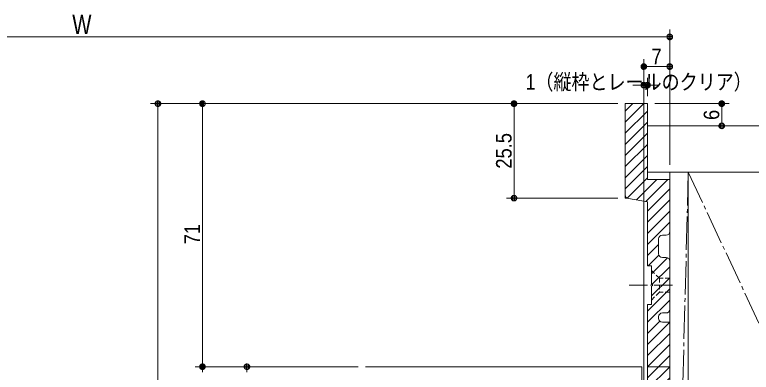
# Model space of a CAD drawing. Units: millimetres, scale not verified. Extents: x -606 to 606, y -304 to 304.
# Drawn here: x -193.4 to 5.2, y -85.5 to 11 of the extents above; entities that cross this region are included whole.
import ezdxf
from ezdxf.enums import TextEntityAlignment as Align

# ---------------------------------------------------------------- set-up
doc = ezdxf.new("R2010")
doc.units = ezdxf.units.MM
doc.header["$LTSCALE"] = 2
for name, pattern in [('CHAIN1', [8, 5, -1, 1, -1]), ('CHAIN2', [12, 9, -1, 1, -1]), ('DASHED1', [1.8, 1.2, -0.6])]:
    doc.linetypes.add(name, pattern=pattern)
for name, color, linetype, lineweight in [('0-0_3一般', 7, 'Continuous', 9), ('0-1_2寸法-1', 7, 'Continuous', 9), ('0-2_0', 7, 'Continuous', 9), ('0-5_2寸法-2', 7, 'Continuous', 9)]:
    doc.layers.add(name, color=color, linetype=linetype, lineweight=lineweight)
doc.styles.add('ＭＳ Ｐゴシック', font='')
doc.styles.get('ＭＳ Ｐゴシック').set_extended_font_data('MS PGothic')

# ---------------------------------------------------------------- blocks, each defined once
blk = doc.blocks.new('グループ-5')
at = {"layer": '0-0_3一般'}
for p, q in [((300, -30), (304, -26)), ((300, -36), (310, -26)), ((300, -42), (312, -30)), ((300, -48), (312, -36)), ((300, -54), (312, -42)), ((300, -60), (312, -48)), ((300, -66), (312, -54)), ((300, -72), (312, -60)), ((300.978, -77.022), (312, -66)), ((306, -78), (317, -67)), ((311.143, -78.857), (323, -67)), ((312, -84), (324, -72)), ((312, -90), (324, -78)), ((312, -96), (324, -84)), ((312, -102), (324, -90)), ((318, -99), (318, -107)), ((318, -99), (318, -107)), ((322, -97), (320, -97)), ((322, -97), (320, -97)), ((312, -108), (318, -102)), ((312.4, -113.6), (318.183, -107.817)), ((314.2, -117.8), (322.817, -109.183)), ((320, -109), (322, -109)), ((320, -109), (322, -109)), ((324, -111), (324, -137)), ((324, -111), (324, -137)), ((314.4, -123.6), (324, -114)), ((314.2, -129.8), (324, -120)), ((312, -138), (324, -126)), ((312, -144), (324, -132)), ((322, -139), (320, -139)), ((322, -139), (320, -139)), ((318, -141), (318, -142)), ((318, -141), (318, -142)), ((312, -150), (318.591, -143.409)), ((312, -156), (324, -144)), ((312, -162), (324, -150)), ((312, -168), (324, -156)), ((318, -168), (324, -162)), ((312, -174), (318, -168)), ((312, -180), (324, -168)), ((312, -186), (324, -174)), ((312, -192), (324, -180)), ((312, -198), (324, -186)), ((318, -194), (318, -195)), ((318, -194), (318, -195)), ((314.2, -201.8), (319.183, -196.817)), ((314.2, -207.8), (323.817, -198.183)), ((320, -197), (322, -197)), ((320, -197), (322, -197)), ((324, -199), (324, -225)), ((324, -199), (324, -225)), ((314.2, -213.8), (324, -204)), ((314.2, -219.8), (324, -210)), ((312, -228), (324, -216)), ((312, -234), (324, -222)), ((318, -229), (318, -266)), ((318, -229), (318, -266)), ((322, -227), (320, -227)), ((322, -227), (320, -227)), ((312, -240), (318, -234)), ((312, -246), (318, -240)), ((312, -252), (318, -246)), ((312, -258), (318, -252)), ((312, -264), (318, -258)), ((312, -270), (318, -264)), ((312, -276), (320, -268)), ((312, -282), (324, -270)), ((320, -268), (322, -268)), ((320, -268), (322, -268)), ((324, -270), (324, -296)), ((324, -270), (324, -296)), ((312, -288), (324, -276)), ((312, -294), (324, -282)), ((312, -300), (324, -288)), ((320, -298), (324, -294)), ((312, -306), (318, -300)), ((318, -300), (318, -371)), ((318, -300), (318, -371)), ((322, -298), (320, -298)), ((322, -298), (320, -298)), ((312, -312), (318, -306)), ((312, -318), (318, -312)), ((312, -324), (318, -318)), ((312, -330), (318, -324)), ((312, -336), (318, -330)), ((312, -342), (318, -336)), ((312, -348), (318, -342)), ((312, -354), (318, -348)), ((312, -360), (318, -354)), ((312, -366), (318, -360)), ((312, -372), (318, -366)), ((312.4, -377.6), (318.183, -371.817)), ((314.2, -381.8), (322.817, -373.183)), ((320, -373), (322, -373)), ((320, -373), (322, -373)), ((324, -375), (324, -401)), ((324, -375), (324, -401)), ((314.4, -387.6), (324, -378)), ((314.2, -393.8), (324, -384)), ((312, -402), (324, -390)), ((312, -408), (324, -396)), ((318, -405), (318, -416)), ((318, -405), (318, -416)), ((322, -403), (320, -403)), ((322, -403), (320, -403)), ((312, -414), (318, -408)), ((312, -420), (318, -414)), ((312, -426), (320, -418)), ((312, -432), (324, -420)), ((320, -418), (322, -418)), ((320, -418), (322, -418)), ((300, -450), (324, -426)), ((300, -456), (324, -432)), ((300, -444), (307.2, -436.8)), ((314, -448), (324, -438)), ((320, -448), (324, -444)), ((300, -462), (312, -450)), ((300, -468), (312, -456)), ((300, -474), (312, -462)), ((300, -480), (312, -468)), ((301, -485), (312, -474)), ((307, -485), (312, -480))]:
    blk.add_line(p, q, dxfattribs=at)
for points in [[(300, -75.306), (300, -26), (312, -26), (312, -67), (324, -67), (324, -95)], [(300, -75.306), (300, -26), (312, -26), (312, -67), (324, -67), (324, -95)], [(320, -144), (324, -144), (324, -168), (312, -168), (312, -134.4), (314.2, -134.4), (314.2, -124.6), (314.8, -124), (314.2, -123.4), (314.2, -113.6), (312, -113.6), (312, -79), (301.671, -77.279)], [(320, -144), (324, -144), (324, -168), (312, -168), (312, -134.4), (314.2, -134.4), (314.2, -124.6), (314.8, -124), (314.2, -123.4), (314.2, -113.6), (312, -113.6), (312, -79), (301.671, -77.279)], [(301.671, -437.721), (312, -436), (312, -398.4), (314.2, -398.4), (314.2, -388.6), (314.8, -388), (314.2, -387.4), (314.2, -377.6), (312, -377.6), (312, -222.4), (314.2, -222.4), (314.2, -212.6), (314.8, -212), (314.2, -211.4), (314.2, -201.6), (312, -201.6), (312, -168), (324, -168)], [(301.671, -437.721), (312, -436), (312, -398.4), (314.2, -398.4), (314.2, -388.6), (314.8, -388), (314.2, -387.4), (314.2, -377.6), (312, -377.6), (312, -222.4), (314.2, -222.4), (314.2, -212.6), (314.8, -212), (314.2, -211.4), (314.2, -201.6), (312, -201.6), (312, -168)], [(324, -168), (324, -192), (320, -192)], [(324, -168), (324, -192), (320, -192)], [(324, -420), (324, -448), (312, -448), (312, -485), (300, -485), (300, -439.694)], [(324, -420), (324, -448), (312, -448), (312, -485), (300, -485), (300, -439.694)]]:
    blk.add_lwpolyline(points, dxfattribs=at)
for centre, start, end in [((302, -75.306), 180, 260.53768), ((302, -75.306), 180, 260.53768), ((322, -95), 270, 0), ((322, -95), 270, 0), ((320, -99), 90, 180), ((320, -99), 90, 180), ((320, -107), 180, 270), ((320, -107), 180, 270), ((322, -111), 360, 90), ((322, -111), 0, 90), ((320, -141), 90, 180), ((320, -141), 90, 180), ((322, -137), 270, 0), ((322, -137), 270, 0), ((320, -142), 180, 270), ((320, -142), 180, 270), ((320, -194), 90, 180), ((320, -194), 90, 180), ((320, -195), 180, 270), ((320, -195), 180, 270), ((322, -199), 360, 90), ((322, -199), 0, 90), ((322, -225), 270, 0), ((322, -225), 270, 0), ((320, -229), 90, 180), ((320, -229), 90, 180), ((320, -266), 180, 270), ((320, -266), 180, 270), ((322, -270), 360, 90), ((322, -270), 0, 90), ((322, -296), 270, 0), ((322, -296), 270, 0), ((320, -300), 90, 180), ((320, -300), 90, 180), ((320, -371), 180, 270), ((320, -371), 180, 270), ((322, -375), 360, 90), ((322, -375), 0, 90), ((322, -401), 270, 0), ((322, -401), 270, 0), ((320, -405), 90, 180), ((320, -405), 90, 180), ((320, -416), 180, 270), ((320, -416), 180, 270), ((322, -420), 360, 90), ((322, -420), 0, 90), ((302, -439.694), 99.46232, 180), ((302, -439.694), 99.46232, 180)]:
    blk.add_arc(centre, 2, start, end, dxfattribs=at)
blk = doc.blocks.new('グループ-6')
at = {"layer": '0-0_3一般'}
for p, q in [((300, -26), (300, -75.306)), ((312, -38), (601.241, -38)), ((312, -38), (312, -63)), ((601.241, -63), (312, -63)), ((324, -63), (324, -448)), ((334, -63), (324, -63)), ((334, -448), (334, -63)), ((334, -63), (334, -448)), ((514, -63), (334, -63)), ((312, -67), (324, -67)), ((324, -67), (324, -95)), ((312, -79), (301.671, -77.279)), ((312, -79), (312, -113.6)), ((318, -99), (318, -107)), ((322, -97), (320, -97)), ((320, -109), (322, -109)), ((324, -111), (324, -137)), ((314.2, -113.6), (312, -113.6)), ((314.2, -123.4), (314.2, -113.6)), ((314.2, -123.4), (314.8, -124)), ((314.2, -124.6), (314.8, -124)), ((314.2, -134.4), (314.2, -124.6)), ((312, -134.4), (314.2, -134.4)), ((312, -134.4), (312, -168)), ((322, -139), (320, -139)), ((318, -141), (318, -142)), ((320, -144), (324, -144)), ((324, -144), (324, -168)), ((312, -168), (324, -168)), ((324, -168), (324, -192))]:
    blk.add_line(p, q, dxfattribs=at)
at = {"layer": '0-0_3一般', "linetype": 'CHAIN2'}
for q in [(324, -448), (514, -448)]:
    blk.add_line((334, -63), q, dxfattribs=at)
at = {"layer": '0-0_3一般', "linetype": 'DASHED1'}
for p, q in [((300, -77), (300, -75.306)), ((300, -77), (301.671, -77.279)), ((318.4, -120.2), (314.2, -116)), ((324, -120.2), (318.4, -120.2)), ((318.4, -120.2), (318.4, -127.8)), ((318.4, -127.8), (314.2, -132)), ((324, -127.8), (318.4, -127.8))]:
    blk.add_line(p, q, dxfattribs=at)
at = {"layer": '0-0_3一般', "linetype": 'CHAIN1'}
for p, q in [((302.035, -124), (314.035, -124)), ((325.559, -124), (313.359, -124))]:
    blk.add_line(p, q, dxfattribs=at)
at = {"layer": '0-0_3一般'}
for points in [[(300, -26), (312, -26), (312, -67)], [(309, -256), (309, -168), (160, -168)], [(324, -168), (312, -168), (312, -201.6)]]:
    blk.add_lwpolyline(points, dxfattribs=at)
for centre, start, end in [((302, -75.306), 180, 260.53768), ((322, -95), 270, 0), ((320, -99), 90, 180), ((320, -107), 180, 270), ((322, -111), 0, 90), ((320, -141), 90, 180), ((322, -137), 270, 0), ((320, -142), 180, 270)]:
    blk.add_arc(centre, 2, start, end, dxfattribs=at)
blk.add_blockref('グループ-5', (0, 0), dxfattribs=at)
blk = doc.blocks.new('_Dot')
at = {"layer": '0-2_0'}
for p, q in [((-1, 0), (-2, 0)), ((0.978, 0.2), (-0.978, 0.2)), ((0.799, 0.6), (-0.799, 0.6)), ((0.916, -0.398), (-0.916, -0.398)), ((0.6, -0.798), (-0.6, -0.798))]:
    blk.add_line(p, q, dxfattribs=at)
for points in [[(1, 0), (0.992, 0.125), (0.969, 0.249), (0.93, 0.368), (0.876, 0.482), (0.809, 0.588), (0.729, 0.685), (0.637, 0.771), (0.536, 0.844), (0.426, 0.905), (0.309, 0.951), (0.187, 0.982), (0.063, 0.998), (-0.063, 0.998), (-0.187, 0.982), (-0.309, 0.951), (-0.426, 0.905), (-0.536, 0.844), (-0.637, 0.771), (-0.729, 0.685), (-0.809, 0.588), (-0.876, 0.482), (-0.93, 0.368), (-0.969, 0.249), (-0.992, 0.125), (-1, 0), (0, 0)], [(-1, 0), (-0.992, -0.125), (-0.969, -0.249), (-0.93, -0.368), (-0.876, -0.482), (-0.809, -0.588), (-0.729, -0.685), (-0.637, -0.771), (-0.536, -0.844), (-0.426, -0.905), (-0.309, -0.951), (-0.187, -0.982), (-0.063, -0.998), (0.063, -0.998), (0.187, -0.982), (0.309, -0.951), (0.426, -0.905), (0.536, -0.844), (0.637, -0.771), (0.729, -0.685), (0.809, -0.588), (0.876, -0.482), (0.93, -0.368), (0.969, -0.249), (0.992, -0.125), (1, 0), (0, 0)]]:
    blk.add_lwpolyline(points, close=True, dxfattribs=at)

msp = doc.modelspace()

# ---------------------------------------------------------------- linework, layer by layer
at = {"layer": '0-1_2寸法-1'}
for p, q in [((-16.75, -1), (-16.75, 7)), ((-332.249, 5), (-18.251, 5)), ((-23.75, -174.3), (-23.75, -1)), ((-16.75, -29.5), (-16.75, -1)), ((-18.251, -3), (-22.249, -3)), ((-144.75, -13), (-156.75, -13)), ((-60.75, -13), (-144.75, -13)), ((-30.75, -13), (-60.75, -13)), ((-20.75, -13), (-0.75, -13)), ((-154.75, -14.501), (-154.75, -240.999)), ((-142.75, -82.499), (-142.75, -14.501)), ((-58.75, -36.999), (-58.75, -14.501)), ((-2.75, -14.501), (-2.75, -17.499)), ((-20.75, -19), (-0.75, -19)), ((-30.75, -38.5), (-60.75, -38.5)), ((-132.75, -84), (-144.75, -84)), ((-132.75, -84), (-144.75, -84)), ((-100.75, -84), (-132.75, -84))]:
    msp.add_line(p, q, dxfattribs=at)
at = {"layer": '0-5_2寸法-2'}
for p, q in [((-23.75, -6), (-23.73, -6)), ((-22.75, -11), (-22.75, -6)), ((-25.251, -8), (-26.751, -8)), ((-22.75, -8), (-23.75, -8)), ((-21.249, -8), (-19.749, -8))]:
    msp.add_line(p, q, dxfattribs=at)

# ---------------------------------------------------------------- block references
at = {"layer": '0-0_3一般', "xscale": 0.5, "yscale": 0.5}
msp.add_blockref('グループ-6', (-178.75, 0), dxfattribs=at)
at = {"layer": '0-1_2寸法-1', "xscale": 0.7503418, "yscale": 0.7503418}
for p in [(-16.75, 5), (-16.75, -3)]:
    msp.add_blockref('_Dot', p, dxfattribs=at)
for p, rotation in [((-23.75, -3), 180), ((-154.75, -13), 90), ((-142.75, -13), 90), ((-58.75, -13), 90), ((-2.75, -13), 90), ((-2.75, -19), 270), ((-58.75, -38.5), 270), ((-142.75, -84), 270), ((-142.75, -84), 90), ((-130.75, -84), 90)]:
    msp.add_blockref('_Dot', p, dxfattribs=dict(at, rotation=rotation))
at = {"layer": '0-5_2寸法-2', "xscale": 0.7503418, "yscale": 0.7503418}
msp.add_blockref('_Dot', (-23.75, -8), dxfattribs=at)
at = {"layer": '0-5_2寸法-2', "xscale": 0.7503418, "yscale": 0.7503418, "rotation": 180}
msp.add_blockref('_Dot', (-22.75, -8), dxfattribs=at)

# ---------------------------------------------------------------- texts
at = {"layer": '0-1_2寸法-1', "style": 'ＭＳ Ｐゴシック'}
for s, height, width, p in [('W', 5.241, 0.8, (-177.857, 4.192)), ('7', 4.194, 0.9, (-21.667, -3.606))]:
    msp.add_text(s, height=height, dxfattribs=dict(at, width=width)).set_placement(p, align=Align.BOTTOM_LEFT)
at = {"layer": '0-1_2寸法-1', "style": 'ＭＳ Ｐゴシック', "width": 0.9}
for s, p in [('6', (-2.144, -17.405)), ('25.5', (-58.144, -30.536)), ('71', (-142.155, -50.97))]:
    msp.add_text(s, height=4.194, rotation=90, dxfattribs=at).set_placement(p, align=Align.BOTTOM_LEFT)
at = {"layer": '0-5_2寸法-2', "style": 'ＭＳ Ｐゴシック', "width": 0.85}
msp.add_text('1（縦枠とレールのクリア）', height=4.193, dxfattribs=at).set_placement((-55.574, -10.486), align=Align.BOTTOM_LEFT)

doc.saveas('drawing.dxf')
